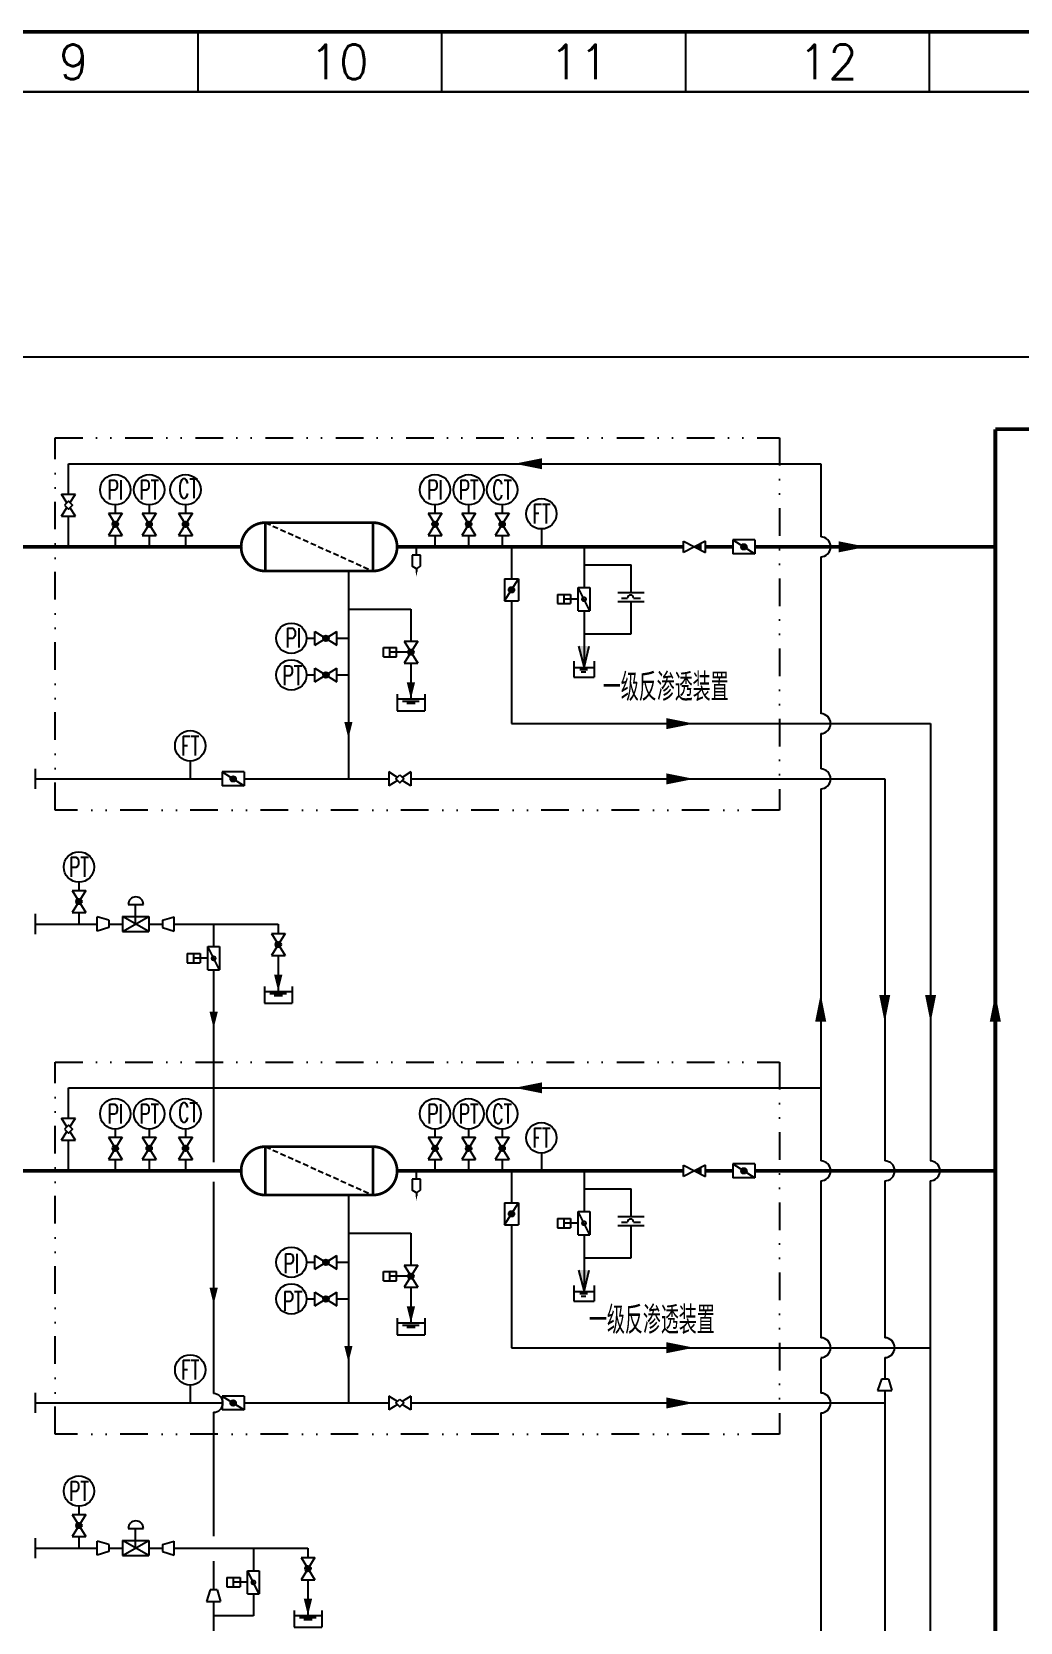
# Model space of a CAD drawing. Header units: millimetres. Extents: x 5704 to 6431, y 16369 to 16874.
# Drawn here: x 6081.8 to 6260.6, y 16586.5 to 16874.2 of the extents above; entities that cross this region are included whole.
import ezdxf
from ezdxf.enums import TextEntityAlignment as Align

# ---------------------------------------------------------------- set-up
doc = ezdxf.new("R2010")
doc.units = ezdxf.units.MM
doc.linetypes.add('DASHEDX2', pattern=[1.5, 1, -0.5])
doc.linetypes.add('DIVIDE', pattern=[1.25, 0.5, -0.25, 0, -0.25, 0, -0.25])
for name, color, linetype in [('1', 1, 'Continuous'), ('3', 1, 'Continuous'), ('修改', 7, 'Continuous'), ('明细栏', 7, 'Continuous'), ('气动蝶阀', 7, 'Continuous'), ('生产水', 1, 'Continuous')]:
    doc.layers.add(name, color=color, linetype=linetype)
doc.styles.add('HZ', font='geditxt.shx', dxfattribs={"width": 0.7, "bigfont": 'hztxt1.shx'})
doc.styles.add('样式 2', font='txt.shx', dxfattribs={"height": 2})

# ---------------------------------------------------------------- blocks, each defined once
blk = doc.blocks.new('A$C25B42320')
at = {"color": 0}
for p, q in [((1.5, 3.91), (0, 3.91)), ((0, 3.91), (0, 1.91)), ((0.75, 3.91), (0.75, 5.41)), ((1.5, 1.91), (1.5, 3.91)), ((0.75, 1.41), (0, 1.91)), ((0.75, 1.41), (1.5, 1.91)), ((0.75, 1.41), (0.75, 0.92))]:
    blk.add_line(p, q, dxfattribs=at)
blk.add_lwpolyline([(0.75, 0.92, 0.3, 0, 0), (0.75, 0, 0, 0, 0)], format="xyseb", dxfattribs=at)
blk = doc.blocks.new('A$C17911FE2')
h = blk.add_hatch(color=0)
edge = h.paths.add_edge_path()
edge.add_arc((1.25, 2), 0.5, 0, 360)
at = {"color": 0}
for p, q in [((0, 0), (2.5, 4)), ((0, 4), (0, 0)), ((0, 4), (2.5, 4)), ((2.5, 4), (2.5, 0)), ((0, 0), (2.5, 0))]:
    blk.add_line(p, q, dxfattribs=at)
blk.add_circle((1.25, 2), 0.5, dxfattribs=at)
blk = doc.blocks.new('A$C18D411D0')
at = {"color": 7}
blk.add_line((2.5, 8.61), (2.5, 2.14), dxfattribs=at)
at = {"color": 0}
for p, q in [((0, 3), (0, 0)), ((5, 3), (5, 0)), ((0, 2.14), (5, 2.14)), ((0, 0), (5, 0)), ((1, 1.75), (4, 1.75)), ((1.77, 1.39), (3.27, 1.39))]:
    blk.add_line(p, q, dxfattribs=at)
at = {"color": 7}
blk.add_lwpolyline([(2.5, 5.14, 1.5, 0, 0), (2.5, 2.14, 0, 0, 0)], format="xyseb", dxfattribs=at)

msp = doc.modelspace()

# ---------------------------------------------------------------- hatches: boundary and pattern name
h = msp.add_hatch(color=0)
edge = h.paths.add_edge_path()
edge.add_arc((6096.89, 16785.15), 0.5, 0, 360)
h = msp.add_hatch(color=0)
edge = h.paths.add_edge_path()
edge.add_arc((6103.03, 16785.15), 0.5, 0, 360)
h = msp.add_hatch(color=0)
edge = h.paths.add_edge_path()
edge.add_arc((6109.6, 16785.15), 0.5, 0, 360)
h = msp.add_hatch(color=0)
edge = h.paths.add_edge_path()
edge.add_arc((6154.73, 16785.15), 0.5, 0, 360)
h = msp.add_hatch(color=0)
edge = h.paths.add_edge_path()
edge.add_arc((6160.81, 16785.15), 0.5, 0, 360)
h = msp.add_hatch(color=0)
edge = h.paths.add_edge_path()
edge.add_arc((6166.89, 16785.15), 0.5, 0, 360)
for points in [[(6202.83, 16781.65), (6201.68, 16781.07), (6202.83, 16780.5)], [(6202.83, 16668.75), (6201.68, 16668.18), (6202.83, 16667.61)]]:
    msp.add_hatch(color=256).paths.add_polyline_path(points)
h = msp.add_hatch(color=0)
edge = h.paths.add_edge_path()
edge.add_arc((6135, 16764.53), 0.5, 0, 360)
h = msp.add_hatch(color=0)
edge = h.paths.add_edge_path()
edge.add_arc((6150.38, 16762.02), 0.5, 0, 360)
h = msp.add_hatch(color=0)
edge = h.paths.add_edge_path()
edge.add_arc((6135, 16757.89), 0.5, 0, 360)
h = msp.add_hatch(color=0)
edge = h.paths.add_edge_path()
edge.add_arc((6090.32, 16716.9), 0.5, 0, 360)
h = msp.add_hatch(color=0)
edge = h.paths.add_edge_path()
edge.add_arc((6126.38, 16709.12), 0.5, 0, 360)
h = msp.add_hatch(color=0)
edge = h.paths.add_edge_path()
edge.add_arc((6096.89, 16672.25), 0.5, 0, 360)
h = msp.add_hatch(color=0)
edge = h.paths.add_edge_path()
edge.add_arc((6103.03, 16672.25), 0.5, 0, 360)
h = msp.add_hatch(color=0)
edge = h.paths.add_edge_path()
edge.add_arc((6109.6, 16672.25), 0.5, 0, 360)
h = msp.add_hatch(color=0)
edge = h.paths.add_edge_path()
edge.add_arc((6154.73, 16672.25), 0.5, 0, 360)
h = msp.add_hatch(color=0)
edge = h.paths.add_edge_path()
edge.add_arc((6160.81, 16672.25), 0.5, 0, 360)
h = msp.add_hatch(color=0)
edge = h.paths.add_edge_path()
edge.add_arc((6166.89, 16672.25), 0.5, 0, 360)
h = msp.add_hatch(color=0)
edge = h.paths.add_edge_path()
edge.add_arc((6135, 16651.64), 0.5, 0, 360)
h = msp.add_hatch(color=0)
edge = h.paths.add_edge_path()
edge.add_arc((6150.38, 16649.12), 0.5, 0, 360)
h = msp.add_hatch(color=0)
edge = h.paths.add_edge_path()
edge.add_arc((6135, 16645), 0.5, 0, 360)
h = msp.add_hatch(color=0)
edge = h.paths.add_edge_path()
edge.add_arc((6090.32, 16604.01), 0.5, 0, 360)
h = msp.add_hatch(color=0)
edge = h.paths.add_edge_path()
edge.add_arc((6131.75, 16596.22), 0.5, 0, 360)

# ---------------------------------------------------------------- linework, layer by layer
at = {"color": 7, "linetype": 'ByBlock', "lineweight": 50}
msp.add_line((5704.12, 16874.24), (6431.36, 16874.24), dxfattribs=at)
at = {"color": 7, "linetype": 'ByBlock', "lineweight": -3}
for p, q in [((6111.83, 16874.24), (6111.83, 16863.36)), ((6155.92, 16874.24), (6155.92, 16863.36)), ((6200.02, 16874.24), (6200.02, 16863.36)), ((6244.11, 16874.24), (6244.11, 16863.36))]:
    msp.add_line(p, q, dxfattribs=at)
at = {"color": 7, "linetype": 'ByBlock', "lineweight": 30}
msp.add_line((5715.01, 16863.36), (6420.47, 16863.36), dxfattribs=at)
at = {"color": 0}
for p, q in [((5938.67, 16815.43), (6265.1, 16815.43)), ((6087.18, 16790.61), (6089.68, 16790.61)), ((6096.89, 16788.65), (6096.89, 16787.15)), ((6103.03, 16788.65), (6103.03, 16787.15)), ((6109.6, 16788.65), (6109.6, 16787.15)), ((6154.73, 16788.65), (6154.73, 16787.15)), ((6160.81, 16788.65), (6160.81, 16787.15)), ((6166.89, 16788.65), (6166.89, 16787.15)), ((6087.18, 16786.61), (6089.68, 16786.61)), ((6095.64, 16787.15), (6098.14, 16783.15)), ((6095.64, 16787.15), (6098.14, 16787.15)), ((6101.78, 16787.15), (6104.28, 16783.15)), ((6101.78, 16787.15), (6104.28, 16787.15)), ((6108.35, 16787.15), (6110.85, 16783.15)), ((6108.35, 16787.15), (6110.85, 16787.15)), ((6153.48, 16787.15), (6155.98, 16783.15)), ((6153.48, 16787.15), (6155.98, 16787.15)), ((6159.56, 16787.15), (6162.06, 16783.15)), ((6159.56, 16787.15), (6162.06, 16787.15)), ((6165.64, 16787.15), (6168.14, 16783.15)), ((6165.64, 16787.15), (6168.14, 16787.15)), ((6095.64, 16783.15), (6098.14, 16783.15)), ((6096.89, 16783.15), (6096.89, 16781.07)), ((6101.78, 16783.15), (6104.28, 16783.15)), ((6103.03, 16783.15), (6103.03, 16781.07)), ((6108.35, 16783.15), (6110.85, 16783.15)), ((6109.6, 16783.15), (6109.6, 16781.07)), ((6153.48, 16783.15), (6155.98, 16783.15)), ((6154.73, 16783.15), (6154.73, 16781.07)), ((6159.56, 16783.15), (6162.06, 16783.15)), ((6160.81, 16783.15), (6160.81, 16781.07)), ((6165.64, 16783.15), (6168.14, 16783.15)), ((6166.89, 16783.15), (6166.89, 16781.07)), ((6173.98, 16784.3), (6173.98, 16781.07)), ((6133, 16763.28), (6137, 16765.78)), ((6133, 16763.28), (6133, 16765.78)), ((6137, 16763.28), (6137, 16765.78)), ((6131.5, 16764.53), (6133, 16764.53)), ((6137, 16764.53), (6139.07, 16764.53)), ((6149.13, 16764.02), (6151.63, 16760.02)), ((6149.13, 16764.02), (6151.63, 16764.02)), ((6149.13, 16760.02), (6151.63, 16760.02)), ((6131.5, 16757.89), (6133, 16757.89)), ((6133, 16756.64), (6137, 16759.14)), ((6133, 16756.64), (6133, 16759.14)), ((6137, 16756.64), (6137, 16759.14)), ((6137, 16757.89), (6139.07, 16757.89)), ((6168.58, 16749.09), (6226.92, 16749.09)), ((6226.92, 16749.09), (6244.39, 16749.09)), ((6110.45, 16742.32), (6110.45, 16739.09)), ((6082.46, 16737.27), (6082.46, 16740.91)), ((6082.46, 16739.09), (6116.23, 16739.09)), ((6120.23, 16739.09), (6146.37, 16739.09)), ((6146.37, 16740.34), (6146.37, 16737.84)), ((6150.37, 16740.34), (6150.37, 16737.84)), ((6150.37, 16739.09), (6151.77, 16739.09)), ((6150.37, 16739.09), (6158.97, 16739.09)), ((6153.86, 16739.09), (6155.16, 16739.09)), ((6090.32, 16720.4), (6090.32, 16718.9)), ((6089.07, 16718.9), (6091.57, 16714.9)), ((6089.07, 16718.9), (6091.57, 16718.9)), ((6099.24, 16716.35), (6101.99, 16716.35)), ((6100.58, 16712.81), (6100.58, 16716.35)), ((6082.46, 16711.01), (6082.46, 16714.65)), ((6089.07, 16714.9), (6091.57, 16714.9)), ((6090.32, 16714.9), (6090.32, 16712.83)), ((6098.18, 16711.48), (6102.94, 16714.19)), ((6098.18, 16714.18), (6098.18, 16711.48)), ((6098.18, 16714.18), (6102.95, 16714.18)), ((6102.95, 16714.18), (6102.95, 16711.48)), ((6082.46, 16712.83), (6093.63, 16712.83)), ((6095.72, 16712.83), (6098.18, 16712.83)), ((6098.18, 16711.48), (6102.95, 16711.48)), ((6102.95, 16712.83), (6105.45, 16712.83)), ((6107.54, 16712.83), (6126.38, 16712.83)), ((6125.13, 16711.12), (6127.63, 16707.12)), ((6125.13, 16711.12), (6127.63, 16711.12)), ((6125.13, 16707.12), (6127.63, 16707.12)), ((6087.18, 16677.72), (6089.68, 16677.72)), ((6087.18, 16673.72), (6089.68, 16673.72)), ((6095.64, 16674.25), (6098.14, 16670.25)), ((6095.64, 16674.25), (6098.14, 16674.25)), ((6096.89, 16675.75), (6096.89, 16674.25)), ((6101.78, 16674.25), (6104.28, 16670.25)), ((6101.78, 16674.25), (6104.28, 16674.25)), ((6103.03, 16675.75), (6103.03, 16674.25)), ((6108.35, 16674.25), (6110.85, 16670.25)), ((6108.35, 16674.25), (6110.85, 16674.25)), ((6109.6, 16675.75), (6109.6, 16674.25)), ((6153.48, 16674.25), (6155.98, 16670.25)), ((6153.48, 16674.25), (6155.98, 16674.25)), ((6154.73, 16675.75), (6154.73, 16674.25)), ((6159.56, 16674.25), (6162.06, 16670.25)), ((6159.56, 16674.25), (6162.06, 16674.25)), ((6160.81, 16675.75), (6160.81, 16674.25)), ((6165.64, 16674.25), (6168.14, 16670.25)), ((6165.64, 16674.25), (6168.14, 16674.25)), ((6166.89, 16675.75), (6166.89, 16674.25)), ((6095.64, 16670.25), (6098.14, 16670.25)), ((6096.89, 16670.25), (6096.89, 16668.18)), ((6101.78, 16670.25), (6104.28, 16670.25)), ((6103.03, 16670.25), (6103.03, 16668.18)), ((6108.35, 16670.25), (6110.85, 16670.25)), ((6109.6, 16670.25), (6109.6, 16668.18)), ((6153.48, 16670.25), (6155.98, 16670.25)), ((6154.73, 16670.25), (6154.73, 16668.18)), ((6159.56, 16670.25), (6162.06, 16670.25)), ((6160.81, 16670.25), (6160.81, 16668.18)), ((6165.64, 16670.25), (6168.14, 16670.25)), ((6166.89, 16670.25), (6166.89, 16668.18)), ((6173.98, 16671.41), (6173.98, 16668.18)), ((6133, 16650.39), (6137, 16652.89)), ((6133, 16650.39), (6133, 16652.89)), ((6137, 16650.39), (6137, 16652.89)), ((6131.5, 16651.64), (6133, 16651.64)), ((6137, 16651.64), (6139.07, 16651.64)), ((6149.13, 16651.12), (6151.63, 16647.12)), ((6149.13, 16651.12), (6151.63, 16651.12)), ((6149.13, 16647.12), (6151.63, 16647.12)), ((6131.5, 16645), (6133, 16645)), ((6133, 16643.75), (6137, 16646.25)), ((6133, 16643.75), (6133, 16646.25)), ((6137, 16643.75), (6137, 16646.25)), ((6137, 16645), (6139.07, 16645)), ((6168.58, 16636.19), (6236.09, 16636.19)), ((6226.86, 16636.19), (6244.29, 16636.19)), ((6082.46, 16624.38), (6082.46, 16628.01)), ((6110.45, 16629.42), (6110.45, 16626.19)), ((6146.37, 16627.44), (6146.37, 16624.94)), ((6150.37, 16627.44), (6150.37, 16624.94)), ((6082.46, 16626.19), (6116.23, 16626.19)), ((6120.23, 16626.19), (6146.37, 16626.19)), ((6150.37, 16626.19), (6151.77, 16626.19)), ((6150.37, 16626.19), (6158.97, 16626.19)), ((6153.86, 16626.19), (6155.16, 16626.19)), ((6090.32, 16607.51), (6090.32, 16606.01)), ((6089.07, 16606.01), (6091.57, 16602.01)), ((6089.07, 16606.01), (6091.57, 16606.01)), ((6082.46, 16598.12), (6082.46, 16601.75)), ((6089.07, 16602.01), (6091.57, 16602.01)), ((6090.32, 16602.01), (6090.32, 16599.94)), ((6082.46, 16599.94), (6093.61, 16599.94)), ((6095.7, 16599.94), (6098.18, 16599.94)), ((6102.95, 16599.94), (6105.43, 16599.94)), ((6107.52, 16599.94), (6112.32, 16599.94)), ((6107.54, 16599.94), (6131.75, 16599.94)), ((6130.5, 16598.22), (6133, 16594.22)), ((6130.5, 16598.22), (6133, 16598.22)), ((6130.5, 16594.22), (6133, 16594.22))]:
    msp.add_line(p, q, dxfattribs=at)
at = {"color": 7}
for p, q in [((6088.43, 16790.61), (6088.43, 16796.1)), ((6088.43, 16781.07), (6088.43, 16786.61)), ((6168.58, 16781.07), (6168.58, 16775.29)), ((6181.69, 16781.07), (6181.69, 16773.72)), ((6203.68, 16782.07), (6199.68, 16780.07)), ((6199.68, 16782.07), (6203.68, 16780.07)), ((6199.68, 16780.07), (6199.68, 16782.07)), ((6199.68, 16780.07), (6199.68, 16782.07)), ((6203.68, 16780.07), (6203.68, 16782.07)), ((6181.69, 16777.81), (6190.2, 16777.81)), ((6190.2, 16772.79), (6190.2, 16777.81)), ((6168.58, 16771.29), (6168.58, 16749.09)), ((6187.8, 16772.79), (6192.59, 16772.79)), ((6187.8, 16771.2), (6192.59, 16771.2)), ((6188.49, 16771.81), (6189.58, 16771.81)), ((6190.2, 16765.31), (6190.2, 16771.2)), ((6190.65, 16771.81), (6191.88, 16771.81)), ((6181.69, 16769.52), (6181.69, 16759.27)), ((6181.69, 16765.31), (6190.2, 16765.31)), ((6180.72, 16763.13), (6181.69, 16759.27)), ((6181.69, 16759.27), (6182.65, 16763.13)), ((6093.63, 16711.55), (6093.63, 16714.11)), ((6095.72, 16713.51), (6095.72, 16712.23)), ((6105.45, 16713.51), (6105.45, 16712.23)), ((6107.54, 16711.55), (6107.54, 16714.11)), ((6126.38, 16712.83), (6126.38, 16711.12)), ((6088.43, 16677.72), (6088.43, 16683.2)), ((6088.43, 16668.18), (6088.43, 16673.72)), ((6168.58, 16668.18), (6168.58, 16662.4)), ((6181.69, 16668.18), (6181.69, 16660.83)), ((6203.68, 16669.18), (6199.68, 16667.18)), ((6199.68, 16669.18), (6203.68, 16667.18)), ((6199.68, 16667.18), (6199.68, 16669.18)), ((6199.68, 16667.18), (6199.68, 16669.18)), ((6203.68, 16667.18), (6203.68, 16669.18)), ((6181.69, 16664.91), (6190.2, 16664.91)), ((6190.2, 16659.9), (6190.2, 16664.91)), ((6187.8, 16659.9), (6192.59, 16659.9)), ((6188.49, 16658.92), (6189.58, 16658.92)), ((6190.65, 16658.92), (6191.88, 16658.92)), ((6168.58, 16658.4), (6168.58, 16636.19)), ((6181.69, 16656.63), (6181.69, 16646.38)), ((6187.8, 16658.3), (6192.59, 16658.3)), ((6190.2, 16652.42), (6190.2, 16658.3)), ((6180.72, 16650.24), (6181.69, 16646.38)), ((6181.69, 16652.42), (6190.2, 16652.42)), ((6181.69, 16646.38), (6182.65, 16650.24)), ((6236.77, 16630.52), (6235.49, 16630.52)), ((6234.81, 16628.43), (6237.37, 16628.43)), ((6093.61, 16598.65), (6093.61, 16601.21)), ((6098.18, 16598.59), (6102.94, 16601.3)), ((6098.18, 16601.29), (6098.18, 16598.59)), ((6098.18, 16601.29), (6102.95, 16601.29)), ((6099.24, 16603.46), (6101.99, 16603.46)), ((6100.58, 16599.92), (6100.58, 16603.46)), ((6102.95, 16601.29), (6102.95, 16598.59)), ((6107.52, 16598.65), (6107.52, 16601.21)), ((6095.7, 16600.61), (6095.7, 16599.32)), ((6098.18, 16598.59), (6102.95, 16598.59)), ((6105.43, 16600.61), (6105.43, 16599.32)), ((6131.75, 16599.94), (6131.75, 16598.22)), ((6115.35, 16592.37), (6114.07, 16592.37)), ((6113.39, 16590.28), (6115.95, 16590.28))]:
    msp.add_line(p, q, dxfattribs=at)
at = {"color": 0, "linetype": 'DASHEDX2'}
for p, q in [((6124.04, 16785.45), (6143.5, 16776.69)), ((6124.04, 16672.56), (6143.5, 16663.8))]:
    msp.add_line(p, q, dxfattribs=at)
for p, q in [((6179.83, 16760.36), (6179.83, 16757.47)), ((6179.83, 16759.27), (6183.55, 16759.27)), ((6183.55, 16760.36), (6183.55, 16757.47)), ((6179.83, 16757.47), (6183.55, 16757.47)), ((6180.93, 16758.87), (6182.32, 16758.87)), ((6181.19, 16758.43), (6182.02, 16758.43)), ((6179.83, 16647.47), (6179.83, 16644.58)), ((6183.55, 16647.47), (6183.55, 16644.58)), ((6179.83, 16646.38), (6183.55, 16646.38)), ((6179.83, 16644.58), (6183.55, 16644.58)), ((6180.93, 16645.97), (6182.32, 16645.97)), ((6181.19, 16645.54), (6182.02, 16645.54))]:
    msp.add_line(p, q)
at = {"color": 0, "linetype": 'Continuous'}
for p, q in [((6095.72, 16713.51), (6093.63, 16714.11)), ((6105.45, 16713.51), (6107.54, 16714.11)), ((6236.77, 16630.52), (6237.37, 16628.43)), ((6095.7, 16600.61), (6093.61, 16601.21)), ((6105.43, 16600.61), (6107.52, 16601.21)), ((6115.35, 16592.37), (6115.95, 16590.28))]:
    msp.add_line(p, q, dxfattribs=at)
at = {"color": 7, "linetype": 'Continuous'}
for p, q in [((6095.72, 16712.23), (6093.63, 16711.55)), ((6105.45, 16712.23), (6107.54, 16711.55)), ((6235.49, 16630.52), (6234.81, 16628.43)), ((6095.7, 16599.32), (6093.61, 16598.65)), ((6105.43, 16599.32), (6107.52, 16598.65)), ((6114.07, 16592.37), (6113.39, 16590.28))]:
    msp.add_line(p, q, dxfattribs=at)
at = {"color": 3, "linetype": 'Continuous', "const_width": 0.7}
for points in [[(6256.1, 16547.94), (6256.1, 16802.35)], [(6283.26, 16802.35), (6256.1, 16802.35)], [(6065.82, 16781.07), (6119.66, 16781.07)], [(6147.88, 16781.07), (6199.68, 16781.07)], [(6203.68, 16781.07), (6208.62, 16781.07)], [(6256.1, 16781.07), (6212.62, 16781.07)], [(6065.82, 16668.18), (6119.66, 16668.18)], [(6147.88, 16668.18), (6199.68, 16668.18)], [(6203.68, 16668.18), (6208.62, 16668.18)], [(6256.1, 16668.18), (6212.62, 16668.18)]]:
    msp.add_lwpolyline(points, dxfattribs=at)
at = {"color": 3, "linetype": 'DIVIDE', "ltscale": 10}
for points in [[(6086, 16800.76), (6217.06, 16800.76), (6217.06, 16733.44), (6086, 16733.44)], [(6086, 16687.87), (6217.06, 16687.87), (6217.06, 16620.55), (6086, 16620.55)]]:
    msp.add_lwpolyline(points, close=True, dxfattribs=at)
at = {"color": 0, "const_width": 0.5}
for points in [[(6124.04, 16785.45, 1), (6124.04, 16776.69, -1)], [(6143.5, 16785.45, -1), (6143.5, 16776.69, 1)], [(6124.04, 16672.56, 1), (6124.04, 16663.8, -1)], [(6143.5, 16672.56, -1), (6143.5, 16663.8, 1)]]:
    msp.add_lwpolyline(points, format="xyb", dxfattribs=at)
for points in [[(6124.04, 16785.45), (6143.5, 16785.45)], [(6124.04, 16785.45), (6124.04, 16776.69)], [(6143.5, 16785.45), (6143.5, 16776.69)], [(6124.04, 16776.69), (6143.5, 16776.69)], [(6124.04, 16672.56), (6143.5, 16672.56)], [(6124.04, 16672.56), (6124.04, 16663.8)], [(6143.5, 16672.56), (6143.5, 16663.8)], [(6124.04, 16663.8), (6143.5, 16663.8)]]:
    msp.add_lwpolyline(points, dxfattribs=at)
at = {"color": 7}
for points in [[(6139.07, 16749.41, 1.5, 0, 0), (6139.07, 16746.41, 0, 0, 0)], [(6139.07, 16636.52, 1.5, 0, 0), (6139.07, 16633.52, 0, 0, 0)]]:
    msp.add_lwpolyline(points, format="xyseb", dxfattribs=at)
at = {"color": 1}
for points in [[(6114.69, 16696.96, 1.5, 0, 0), (6114.69, 16693.96, 0, 0, 0)], [(6114.69, 16647.03, 1.5, 0, 0), (6114.69, 16644.03, 0, 0, 0)]]:
    msp.add_lwpolyline(points, format="xyseb", dxfattribs=at)
at = {"color": 0}
for centre, radius in [((6096.89, 16791.4), 2.75), ((6103.03, 16791.4), 2.75), ((6109.6, 16791.4), 2.75), ((6154.73, 16791.4), 2.75), ((6160.81, 16791.4), 2.75), ((6166.89, 16791.4), 2.75), ((6173.98, 16787.05), 2.75), ((6096.89, 16785.15), 0.5), ((6103.03, 16785.15), 0.5), ((6109.6, 16785.15), 0.5), ((6154.73, 16785.15), 0.5), ((6160.81, 16785.15), 0.5), ((6166.89, 16785.15), 0.5), ((6128.75, 16764.53), 2.75), ((6135, 16764.53), 0.5), ((6150.38, 16762.02), 0.5), ((6128.75, 16757.89), 2.75), ((6135, 16757.89), 0.5), ((6110.45, 16745.07), 2.75), ((6090.32, 16723.15), 2.75), ((6090.32, 16716.9), 0.5), ((6126.38, 16709.12), 0.5), ((6096.89, 16678.5), 2.75), ((6103.03, 16678.5), 2.75), ((6109.6, 16678.5), 2.75), ((6154.73, 16678.5), 2.75), ((6160.81, 16678.5), 2.75), ((6166.89, 16678.5), 2.75), ((6173.98, 16674.16), 2.75), ((6096.89, 16672.25), 0.5), ((6103.03, 16672.25), 0.5), ((6109.6, 16672.25), 0.5), ((6154.73, 16672.25), 0.5), ((6160.81, 16672.25), 0.5), ((6166.89, 16672.25), 0.5), ((6128.75, 16651.64), 2.75), ((6135, 16651.64), 0.5), ((6128.75, 16645), 2.75), ((6150.38, 16649.12), 0.5), ((6135, 16645), 0.5), ((6110.45, 16632.17), 2.75), ((6090.32, 16610.26), 2.75), ((6090.32, 16604.01), 0.5), ((6131.75, 16596.22), 0.5)]:
    msp.add_circle(centre, radius, dxfattribs=at)
at = {"color": 7}
for centre, radius in [((6190.11, 16771.81), 0.535), ((6190.11, 16658.92), 0.535), ((6100.61, 16603.46), 1.38)]:
    msp.add_arc(centre, radius, 0, 180, dxfattribs=at)
at = {"color": 0}
msp.add_arc((6100.61, 16716.35), 1.38, 0, 180, dxfattribs=at)
at = {"color": 7}
for points in [[(6180.72, 16763.13), (6181.69, 16759.27), (6182.65, 16763.13)], [(6180.72, 16650.24), (6181.69, 16646.38), (6182.65, 16650.24)]]:
    msp.add_solid(points, dxfattribs=at)
at = {"layer": '1', "color": 0}
for p, q in [((6088.43, 16796.1), (6224.51, 16796.1)), ((6224.51, 16796.1), (6224.51, 16782.87)), ((6088.16, 16789.05), (6087.18, 16790.61)), ((6087.18, 16786.61), (6088.16, 16788.18)), ((6088.7, 16789.05), (6089.68, 16790.61)), ((6089.68, 16786.61), (6088.7, 16788.18)), ((6098.14, 16787.15), (6095.64, 16783.15)), ((6104.28, 16787.15), (6101.78, 16783.15)), ((6110.85, 16787.15), (6108.35, 16783.15)), ((6155.98, 16787.15), (6153.48, 16783.15)), ((6162.06, 16787.15), (6159.56, 16783.15)), ((6168.14, 16787.15), (6165.64, 16783.15)), ((6224.51, 16779.28), (6224.51, 16750.88)), ((6139.07, 16769.77), (6150.38, 16769.77)), ((6150.38, 16769.77), (6150.38, 16764.02)), ((6133, 16765.78), (6137, 16763.28)), ((6151.63, 16764.02), (6149.13, 16760.02)), ((6150.38, 16760.02), (6150.38, 16758.26)), ((6133, 16759.14), (6137, 16756.64)), ((6244.39, 16749.09), (6244.39, 16669.97)), ((6224.51, 16747.29), (6224.51, 16740.88)), ((6147.93, 16739.36), (6146.37, 16740.34)), ((6150.37, 16740.34), (6148.8, 16739.36)), ((6236.09, 16739.09), (6236.1, 16669.97)), ((6147.93, 16738.82), (6146.37, 16737.84)), ((6150.37, 16737.84), (6148.8, 16738.82)), ((6224.51, 16737.29), (6224.51, 16669.97)), ((6091.57, 16718.9), (6089.07, 16714.9)), ((6127.63, 16711.12), (6125.13, 16707.12)), ((6088.43, 16683.2), (6224.51, 16683.2)), ((6088.16, 16676.15), (6087.18, 16677.72)), ((6088.7, 16676.15), (6089.68, 16677.72)), ((6087.18, 16673.72), (6088.16, 16675.28)), ((6089.68, 16673.72), (6088.7, 16675.28)), ((6098.14, 16674.25), (6095.64, 16670.25)), ((6104.28, 16674.25), (6101.78, 16670.25)), ((6110.85, 16674.25), (6108.35, 16670.25)), ((6155.98, 16674.25), (6153.48, 16670.25)), ((6162.06, 16674.25), (6159.56, 16670.25)), ((6168.14, 16674.25), (6165.64, 16670.25)), ((6224.51, 16666.38), (6224.51, 16637.99)), ((6236.1, 16666.38), (6236.09, 16637.99)), ((6244.29, 16666.38), (6244.29, 16557.08)), ((6139.07, 16656.88), (6150.38, 16656.88)), ((6150.38, 16656.88), (6150.38, 16651.12)), ((6133, 16652.89), (6137, 16650.39)), ((6151.63, 16651.12), (6149.13, 16647.12)), ((6150.38, 16647.12), (6150.38, 16645.37)), ((6133, 16646.25), (6137, 16643.75)), ((6224.51, 16634.26), (6224.51, 16627.99)), ((6236.09, 16634.4), (6236.09, 16630.52)), ((6147.93, 16626.47), (6146.37, 16627.44)), ((6150.37, 16627.44), (6148.8, 16626.47)), ((6236.09, 16628.43), (6236.09, 16557.08)), ((6147.93, 16625.92), (6146.37, 16624.94)), ((6150.37, 16624.94), (6148.8, 16625.92)), ((6224.51, 16624.4), (6224.51, 16557.25)), ((6091.57, 16606.01), (6089.07, 16602.01)), ((6133, 16598.22), (6130.5, 16594.22))]:
    msp.add_line(p, q, dxfattribs=at)
at = {"layer": '1', "color": 7}
for p, q in [((6202.83, 16780.5), (6202.83, 16781.65)), ((6202.83, 16780.5), (6202.83, 16781.65)), ((6202.83, 16667.61), (6202.83, 16668.75)), ((6202.83, 16667.61), (6202.83, 16668.75))]:
    msp.add_line(p, q, dxfattribs=at)
at = {"layer": '1', "color": 0}
for points in [[(6169.12, 16796.1, 0, 2, 0), (6174.12, 16796.1, 2, 2, 0)], [(6201.58, 16749.09, 0, 2, 0), (6196.58, 16749.09, 2, 2, 0)], [(6201.58, 16739.09, 0, 2, 0), (6196.58, 16739.09, 2, 2, 0)], [(6224.51, 16700.18, 0, 2, 0), (6224.51, 16695.18, 2, 2, 0)], [(6236.09, 16695.02, 0, 2, 0), (6236.09, 16700.02, 2, 2, 0)], [(6244.39, 16695.02, 0, 2, 0), (6244.39, 16700.02, 2, 2, 0)], [(6169.12, 16683.2, 0, 2, 0), (6174.12, 16683.2, 2, 2, 0)], [(6201.58, 16636.19, 0, 2, 0), (6196.58, 16636.19, 2, 2, 0)], [(6201.58, 16626.19, 0, 2, 0), (6196.58, 16626.19, 2, 2, 0)]]:
    msp.add_lwpolyline(points, format="xyseb", dxfattribs=at)
for points in [[(6087.72, 16788.61), (6088.43, 16787.9), (6089.13, 16788.61), (6088.43, 16789.32)], [(6148.37, 16739.8), (6149.08, 16739.09), (6148.37, 16738.38), (6147.66, 16739.09)], [(6087.72, 16675.72), (6088.43, 16675.01), (6089.13, 16675.72), (6088.43, 16676.42)], [(6148.37, 16626.9), (6149.08, 16626.19), (6148.37, 16625.49), (6147.66, 16626.19)]]:
    msp.add_lwpolyline(points, close=True, dxfattribs=at)
at = {"layer": '1', "color": 3}
for points in [[(6232.74, 16781.07, 0, 2, 0), (6227.74, 16781.07, 2, 2, 0)], [(6256.1, 16700.18, 0, 2, 0), (6256.1, 16695.18, 2, 2, 0)]]:
    msp.add_lwpolyline(points, format="xyseb", dxfattribs=at)
at = {"layer": '1', "color": 0}
for centre in [(6224.51, 16781.07), (6224.51, 16749.09), (6224.51, 16739.09), (6224.51, 16668.18), (6236.1, 16668.18), (6244.29, 16668.18), (6224.51, 16636.19), (6236.09, 16636.19), (6224.51, 16626.19)]:
    msp.add_arc(centre, 1.8, 270, 90, dxfattribs=at)
at = {"layer": '3', "color": 0}
for p, q in [((6158.97, 16739.09), (6225.6, 16739.09)), ((6225.6, 16739.09), (6231.88, 16739.09)), ((6231.23, 16739.09), (6236.09, 16739.09)), ((6102.95, 16711.48), (6098.18, 16714.18)), ((6158.97, 16626.19), (6236.09, 16626.19))]:
    msp.add_line(p, q, dxfattribs=at)
at = {"layer": '3', "color": 7}
msp.add_line((6102.95, 16598.59), (6098.18, 16601.29), dxfattribs=at)
at = {"layer": '修改', "color": 7}
for p, q in [((6139.07, 16776.69), (6139.07, 16739.09)), ((6139.07, 16663.8), (6139.07, 16626.19))]:
    msp.add_line(p, q, dxfattribs=at)
at = {"layer": '气动蝶阀', "color": 7}
for p, q in [((6182.74, 16769.52), (6180.64, 16773.72)), ((6180.64, 16773.72), (6182.74, 16773.72)), ((6180.64, 16769.52), (6180.64, 16773.72)), ((6182.74, 16773.72), (6182.74, 16769.52)), ((6176.9, 16772.46), (6179.27, 16772.46)), ((6176.9, 16772.46), (6176.9, 16770.8)), ((6176.9, 16770.8), (6179.27, 16770.8)), ((6178.05, 16772.46), (6178.05, 16770.8)), ((6180.63, 16771.63), (6178.05, 16771.63)), ((6179.27, 16772.46), (6179.27, 16770.8)), ((6180.64, 16769.52), (6182.74, 16769.52)), ((6180.64, 16769.52), (6182.74, 16769.52)), ((6145.4, 16762.85), (6147.77, 16762.85)), ((6145.4, 16761.19), (6145.4, 16762.85)), ((6146.55, 16761.19), (6146.55, 16762.85)), ((6147.77, 16761.19), (6147.77, 16762.85)), ((6145.4, 16761.19), (6147.77, 16761.19)), ((6150.38, 16762.02), (6146.55, 16762.02)), ((6109.9, 16707.48), (6112.27, 16707.48)), ((6109.9, 16707.48), (6109.9, 16705.82)), ((6111.05, 16707.48), (6111.05, 16705.82)), ((6112.27, 16707.48), (6112.27, 16705.82)), ((6115.74, 16704.55), (6113.64, 16708.75)), ((6113.64, 16708.75), (6115.74, 16708.75)), ((6113.64, 16704.55), (6113.64, 16708.75)), ((6115.74, 16708.75), (6115.74, 16704.55)), ((6109.9, 16705.82), (6112.27, 16705.82)), ((6113.64, 16706.65), (6111.05, 16706.65)), ((6113.64, 16704.55), (6115.74, 16704.55)), ((6113.64, 16704.55), (6115.74, 16704.55)), ((6176.9, 16659.56), (6179.27, 16659.56)), ((6176.9, 16659.56), (6176.9, 16657.9)), ((6178.05, 16659.56), (6178.05, 16657.9)), ((6180.63, 16658.73), (6178.05, 16658.73)), ((6179.27, 16659.56), (6179.27, 16657.9)), ((6182.74, 16656.63), (6180.64, 16660.83)), ((6180.64, 16660.83), (6182.74, 16660.83)), ((6180.64, 16656.63), (6180.64, 16660.83)), ((6182.74, 16660.83), (6182.74, 16656.63)), ((6176.9, 16657.9), (6179.27, 16657.9)), ((6180.64, 16656.63), (6182.74, 16656.63)), ((6180.64, 16656.63), (6182.74, 16656.63)), ((6145.4, 16649.95), (6147.77, 16649.95)), ((6145.4, 16648.29), (6145.4, 16649.95)), ((6146.55, 16648.29), (6146.55, 16649.95)), ((6147.77, 16648.29), (6147.77, 16649.95)), ((6145.4, 16648.29), (6147.77, 16648.29)), ((6150.38, 16649.12), (6146.55, 16649.12)), ((6122.93, 16591.66), (6120.83, 16595.85)), ((6120.83, 16595.85), (6122.93, 16595.85)), ((6120.83, 16591.66), (6120.83, 16595.85)), ((6122.93, 16595.85), (6122.93, 16591.66)), ((6117.09, 16594.59), (6119.46, 16594.59)), ((6117.09, 16594.59), (6117.09, 16592.93)), ((6117.09, 16592.93), (6119.46, 16592.93)), ((6118.24, 16594.59), (6118.24, 16592.93)), ((6120.82, 16593.76), (6118.24, 16593.76)), ((6119.46, 16594.59), (6119.46, 16592.93)), ((6120.83, 16591.66), (6122.93, 16591.66)), ((6120.83, 16591.66), (6122.93, 16591.66))]:
    msp.add_line(p, q, dxfattribs=at)
at = {"layer": '气动蝶阀', "color": 7, "const_width": 0.729}
for points in [[(6181.69, 16771.43, 1), (6181.69, 16771.76, 1)], [(6114.69, 16706.46, 1), (6114.69, 16706.78, 1)], [(6181.69, 16658.54, 1), (6181.69, 16658.86, 1)], [(6121.88, 16593.57, 1), (6121.88, 16593.89, 1)]]:
    msp.add_lwpolyline(points, format="xyb", close=True, dxfattribs=at)
at = {"layer": '生产水'}
for p, q in [((6114.69, 16712.83), (6114.69, 16708.75)), ((6114.69, 16704.55), (6114.69, 16669.75)), ((6114.69, 16666.17), (6114.69, 16627.88)), ((6114.69, 16624.51), (6114.69, 16602.1)), ((6121.88, 16599.94), (6121.88, 16595.85)), ((6114.69, 16597.6), (6114.69, 16592.37)), ((6114.69, 16590.28), (6114.69, 16572.35)), ((6121.88, 16591.66), (6121.88, 16587.7)), ((6121.88, 16587.7), (6114.69, 16587.7))]:
    msp.add_line(p, q, dxfattribs=at)
msp.add_arc((6114.69, 16626.19), 1.69, 270, 90, dxfattribs=at)

# ---------------------------------------------------------------- block references
at = {"color": 0, "rotation": 270}
for p in [(6208.62, 16782.32), (6116.23, 16740.34), (6208.62, 16669.43), (6116.23, 16627.44)]:
    msp.add_blockref('A$C17911FE2', p, dxfattribs=at)
at = {"color": 0}
for name, p in [('A$C25B42320', (6150.63, 16775.67)), ('A$C17911FE2', (6167.33, 16771.29)), ('A$C18D411D0', (6147.88, 16751.41)), ('A$C18D411D0', (6123.88, 16698.51)), ('A$C25B42320', (6150.63, 16662.77)), ('A$C17911FE2', (6167.33, 16658.4)), ('A$C18D411D0', (6147.88, 16638.52)), ('A$C18D411D0', (6129.25, 16585.62))]:
    msp.add_blockref(name, p, dxfattribs=at)

# ---------------------------------------------------------------- texts
at = {"color": 7, "linetype": 'ByBlock', "lineweight": -3, "style": '样式 2'}
for s, height, p in [('9', 6.25, (6086.7, 16865.67)), ('10', 6.248, (6132.04, 16865.67)), ('11', 6.248, (6175.49, 16865.67)), ('12', 6.248, (6220.49, 16865.67))]:
    msp.add_text(s, height=height, dxfattribs=at).set_placement(p)
at = {"color": 7, "style": 'HZ', "width": 0.65}
for s, p in [('PI', (6096.89, 16791.4)), ('PT', (6103.03, 16791.4)), ('CT', (6110.06, 16791.62)), ('PI', (6154.73, 16791.4)), ('PT', (6160.81, 16791.4)), ('CT', (6166.89, 16791.4)), ('FT', (6173.98, 16787.05)), ('PI', (6129.08, 16764.59)), ('PT', (6128.93, 16757.81)), ('FT', (6110.45, 16745.07)), ('PT', (6090.32, 16723.15)), ('PI', (6096.89, 16678.5)), ('PT', (6103.03, 16678.5)), ('CT', (6110.06, 16678.73)), ('PI', (6154.73, 16678.5)), ('PT', (6160.81, 16678.5)), ('CT', (6166.89, 16678.5)), ('FT', (6173.98, 16674.16)), ('PI', (6128.72, 16651.44)), ('PT', (6128.98, 16644.6)), ('FT', (6110.45, 16632.17)), ('PT', (6090.32, 16610.26))]:
    msp.add_text(s, height=3.5, dxfattribs=at).set_placement(p, align=Align.MIDDLE_CENTER)
at = {"layer": '明细栏', "color": 7, "style": 'HZ', "width": 0.65}
for p in [(6185.1, 16753.19), (6182.59, 16638.69)]:
    msp.add_text('一级反渗透装置', height=5, dxfattribs=at).set_placement(p)

doc.saveas('drawing.dxf')
